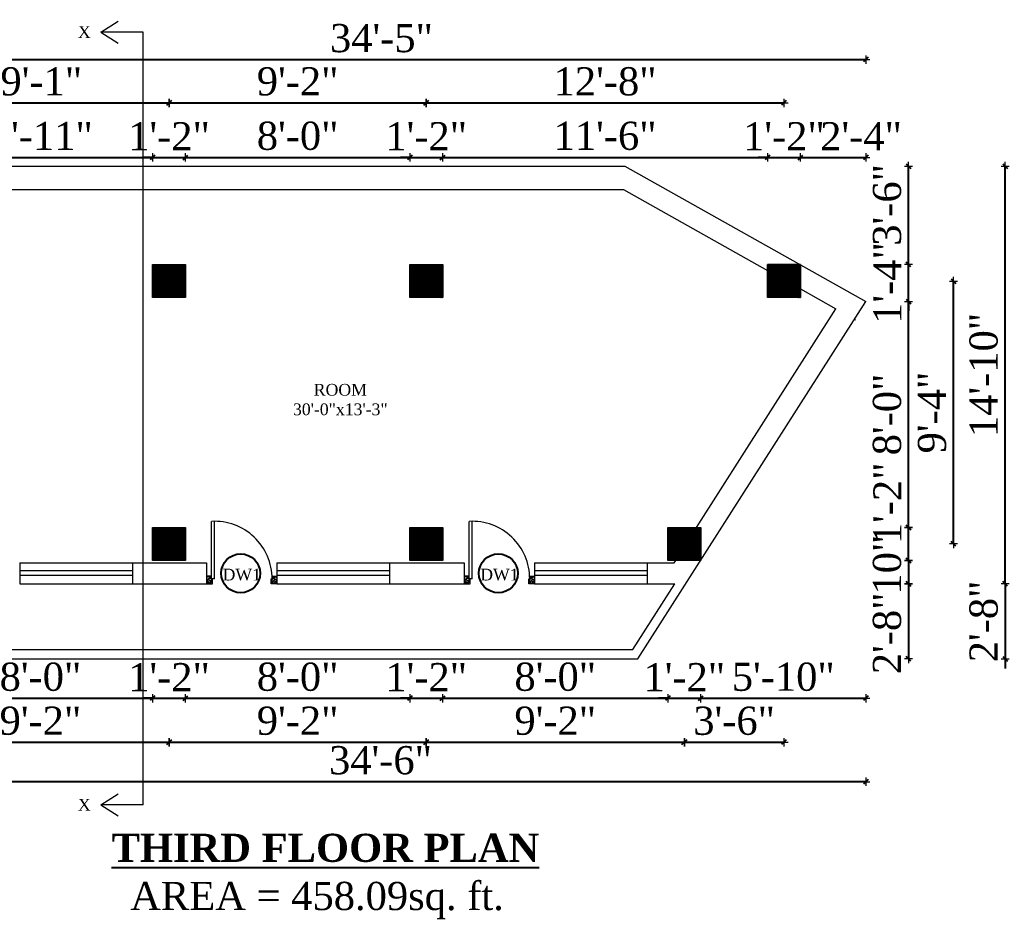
# Model space of a CAD drawing. Header units: inches. Extents: x 4069 to 291496, y -47643 to 12535.
# Drawn here: x 38233.4 to 38655.1, y 894.4 to 1277.6 of the extents above; entities that cross this region are included whole.
import ezdxf

# ---------------------------------------------------------------- set-up
doc = ezdxf.new("R2010")
doc.units = ezdxf.units.IN
doc.header["$LTSCALE"] = 5
doc.header["$MEASUREMENT"] = 0
for name, color, linetype, lineweight in [('A-WALL', 7, 'Continuous', 9), ('Dimension', 7, 'Continuous', 18), ('DOOR', 62, 'Continuous', 0)]:
    doc.layers.add(name, color=color, linetype=linetype, lineweight=lineweight)
doc.layers.add('dim line', color=7, linetype='Continuous', lineweight=15, true_color=0xfab2b2)
doc.layers.add('TEXT', color=6, linetype='Continuous')
doc.layers.add('WALL', color=7, linetype='Continuous')
doc.styles.add('ordinary', font='times.ttf')
doc.dimstyles.new('Copy of 96', dxfattribs={"dimtxt": 7, "dimasz": 4, "dimexe": 0.5, "dimexo": 0.5, "dimgap": 3, "dimtad": 1, "dimdec": 1, "dimzin": 11, "dimdsep": 46, "dimlunit": 4, "dimtxsty": 'ordinary', "dimblk": 'OBLIQUE', "dimcen": 0.09, "dimse1": 1, "dimse2": 1, "dimclrt": 6, "dimazin": 0, "dimtfac": 1, "dimtdec": 1, "dimtix": 1, "dimtmove": 2, "dimatfit": 3, "dimldrblk": 'leader', "dimfxl": 0.5, "dimfxlon": 1, "dimtolj": 1, "dimtzin": 0, "dimarcsym": 0})
pattern_1 = [(45, (13867.98235, -442.42636), (-0.08838834765, 0.08838834765), [])]

# ---------------------------------------------------------------- blocks, each defined once
blk = doc.blocks.new('oblique')
at = {"color": 0, "lineweight": -2}
blk.add_line((0.25, 0.25), (-0.25, -0.25), dxfattribs=at)
at = {"layer": 'dim line', "lineweight": 9}
for p, q in [((-0.4375, 0), (0.4375, 0)), ((0, 0.4375), (0, -0.4375))]:
    blk.add_line(p, q, dxfattribs=at)
blk = doc.blocks.new('*D1751')
at = {"layer": 'A-WALL', "color": 0, "lineweight": -2, "ltscale": 5, "transparency": 16777216}
blk.add_line((38194.44, 988.54), (38290.06, 988.54), dxfattribs=at)
at = {"layer": 'Defpoints', "color": 0, "ltscale": 5, "transparency": 16777216}
for p in [(38194.44, 1047.29, -58.17), (38290.06, 1047.29, -58.17), (38290.06, 988.54)]:
    blk.add_point(p, dxfattribs=at)
at = {"layer": 'A-WALL', "color": 0, "lineweight": -2, "ltscale": 5, "transparency": 16777216, "xscale": 4, "yscale": 4, "zscale": 4, "rotation": 180}
blk.add_blockref('oblique', (38194.44, 988.54), dxfattribs=at)
at = {"layer": 'A-WALL', "color": 0, "lineweight": -2, "ltscale": 5, "transparency": 16777216, "xscale": 4, "yscale": 4, "zscale": 4}
blk.add_blockref('oblique', (38290.06, 988.54), dxfattribs=at)
at = {"layer": 'A-WALL', "color": 6, "ltscale": 5, "transparency": 16777216, "insert": (38242.25, 997.64), "char_height": 12, "attachment_point": 5, "style": 'ordinary'}
blk.add_mtext('\\A1;8\'-0"', dxfattribs=at)
blk = doc.blocks.new('_OBLIQUE')
at = {"color": 0, "linetype": 'ByBlock'}
blk.add_line((-0.5, -0.5), (0.5, 0.5), dxfattribs=at)
blk = doc.blocks.new('leader')
at = {"layer": 'Dimension'}
for p, q in [((0, -4.33), (0, 4.33)), ((-4.42, 0), (4.42, 0))]:
    blk.add_line(p, q, dxfattribs=at)
blk = doc.blocks.new('*D1752')
at = {"layer": 'A-WALL', "color": 0, "lineweight": -2, "ltscale": 5, "transparency": 16777216}
for p, q in [((38290.06, 988.54), (38286.06, 988.54)), ((38290.06, 988.54), (38304.06, 988.54)), ((38304.06, 988.54), (38308.06, 988.54))]:
    blk.add_line(p, q, dxfattribs=at)
at = {"layer": 'Defpoints', "color": 0, "ltscale": 5, "transparency": 16777216}
for p in [(38290.06, 1047.29, -58.17), (38304.06, 1047.29, -58.17), (38304.06, 988.54)]:
    blk.add_point(p, dxfattribs=at)
at = {"layer": 'A-WALL', "color": 0, "lineweight": -2, "ltscale": 5, "transparency": 16777216, "xscale": 4, "yscale": 4, "zscale": 4}
blk.add_blockref('oblique', (38290.06, 988.54), dxfattribs=at)
at = {"layer": 'A-WALL', "color": 0, "lineweight": -2, "ltscale": 5, "transparency": 16777216, "xscale": 4, "yscale": 4, "zscale": 4, "rotation": 180}
blk.add_blockref('oblique', (38304.06, 988.54), dxfattribs=at)
at = {"layer": 'A-WALL', "color": 6, "ltscale": 5, "transparency": 16777216, "insert": (38297.06, 997.54), "char_height": 12, "attachment_point": 5, "style": 'ordinary'}
blk.add_mtext('\\A1;1\'-2"', dxfattribs=at)
blk = doc.blocks.new('*D1753')
at = {"layer": 'A-WALL', "color": 0, "lineweight": -2, "ltscale": 5, "transparency": 16777216}
blk.add_line((38304.06, 988.54), (38399.68, 988.54), dxfattribs=at)
at = {"layer": 'Defpoints', "color": 0, "ltscale": 5, "transparency": 16777216}
for p in [(38304.06, 1047.29, -58.17), (38399.68, 1047.29, -58.17), (38399.68, 988.54)]:
    blk.add_point(p, dxfattribs=at)
at = {"layer": 'A-WALL', "color": 0, "lineweight": -2, "ltscale": 5, "transparency": 16777216, "xscale": 4, "yscale": 4, "zscale": 4, "rotation": 180}
blk.add_blockref('oblique', (38304.06, 988.54), dxfattribs=at)
at = {"layer": 'A-WALL', "color": 0, "lineweight": -2, "ltscale": 5, "transparency": 16777216, "xscale": 4, "yscale": 4, "zscale": 4}
blk.add_blockref('oblique', (38399.68, 988.54), dxfattribs=at)
at = {"layer": 'A-WALL', "color": 6, "ltscale": 5, "transparency": 16777216, "insert": (38351.87, 997.64), "char_height": 12, "attachment_point": 5, "style": 'ordinary'}
blk.add_mtext('\\A1;8\'-0"', dxfattribs=at)
blk = doc.blocks.new('*D1754')
at = {"layer": 'A-WALL', "color": 0, "lineweight": -2, "ltscale": 5, "transparency": 16777216}
for p, q in [((38399.68, 988.54), (38395.68, 988.54)), ((38399.68, 988.54), (38413.68, 988.54)), ((38413.68, 988.54), (38417.68, 988.54))]:
    blk.add_line(p, q, dxfattribs=at)
at = {"layer": 'Defpoints', "color": 0, "ltscale": 5, "transparency": 16777216}
for p in [(38399.68, 1047.29, -58.17), (38413.68, 1047.29, -58.17), (38413.68, 988.54)]:
    blk.add_point(p, dxfattribs=at)
at = {"layer": 'A-WALL', "color": 0, "lineweight": -2, "ltscale": 5, "transparency": 16777216, "xscale": 4, "yscale": 4, "zscale": 4}
blk.add_blockref('oblique', (38399.68, 988.54), dxfattribs=at)
at = {"layer": 'A-WALL', "color": 0, "lineweight": -2, "ltscale": 5, "transparency": 16777216, "xscale": 4, "yscale": 4, "zscale": 4, "rotation": 180}
blk.add_blockref('oblique', (38413.68, 988.54), dxfattribs=at)
at = {"layer": 'A-WALL', "color": 6, "ltscale": 5, "transparency": 16777216, "insert": (38406.68, 997.54), "char_height": 12, "attachment_point": 5, "style": 'ordinary'}
blk.add_mtext('\\A1;1\'-2"', dxfattribs=at)
blk = doc.blocks.new('*D1755')
at = {"layer": 'A-WALL', "color": 0, "lineweight": -2, "ltscale": 5, "transparency": 16777216}
blk.add_line((38413.68, 988.54), (38509.68, 988.54), dxfattribs=at)
at = {"layer": 'Defpoints', "color": 0, "ltscale": 5, "transparency": 16777216}
for p in [(38413.68, 1047.29, -58.17), (38509.68, 1047.29), (38509.68, 988.54)]:
    blk.add_point(p, dxfattribs=at)
at = {"layer": 'A-WALL', "color": 0, "lineweight": -2, "ltscale": 5, "transparency": 16777216, "xscale": 4, "yscale": 4, "zscale": 4, "rotation": 180}
blk.add_blockref('oblique', (38413.68, 988.54), dxfattribs=at)
at = {"layer": 'A-WALL', "color": 0, "lineweight": -2, "ltscale": 5, "transparency": 16777216, "xscale": 4, "yscale": 4, "zscale": 4}
blk.add_blockref('oblique', (38509.68, 988.54), dxfattribs=at)
at = {"layer": 'A-WALL', "color": 6, "ltscale": 5, "transparency": 16777216, "insert": (38461.68, 997.64), "char_height": 12, "attachment_point": 5, "style": 'ordinary'}
blk.add_mtext('\\A1;8\'-0"', dxfattribs=at)
blk = doc.blocks.new('*D1756')
at = {"layer": 'A-WALL', "color": 0, "lineweight": -2, "ltscale": 5, "transparency": 16777216}
for p, q in [((38509.68, 988.54), (38505.68, 988.54)), ((38509.68, 988.54), (38523.68, 988.54)), ((38523.68, 988.54), (38527.68, 988.54))]:
    blk.add_line(p, q, dxfattribs=at)
at = {"layer": 'Defpoints', "color": 0, "ltscale": 5, "transparency": 16777216}
for p in [(38509.68, 1047.29), (38523.68, 1047.29, -58.17), (38523.68, 988.54)]:
    blk.add_point(p, dxfattribs=at)
at = {"layer": 'A-WALL', "color": 0, "lineweight": -2, "ltscale": 5, "transparency": 16777216, "xscale": 4, "yscale": 4, "zscale": 4}
blk.add_blockref('oblique', (38509.68, 988.54), dxfattribs=at)
at = {"layer": 'A-WALL', "color": 0, "lineweight": -2, "ltscale": 5, "transparency": 16777216, "xscale": 4, "yscale": 4, "zscale": 4, "rotation": 180}
blk.add_blockref('oblique', (38523.68, 988.54), dxfattribs=at)
at = {"layer": 'A-WALL', "color": 6, "ltscale": 5, "transparency": 16777216, "insert": (38516.68, 997.54), "char_height": 12, "attachment_point": 5, "style": 'ordinary'}
blk.add_mtext('\\A1;1\'-2"', dxfattribs=at)
blk = doc.blocks.new('*D1710')
at = {"layer": 'A-WALL', "color": 0, "lineweight": -2, "ltscale": 5, "transparency": 16777216}
blk.add_line((38187.44, 969.79), (38297.06, 969.79), dxfattribs=at)
at = {"layer": 'Defpoints', "color": 0, "ltscale": 5, "transparency": 16777216}
for p in [(38187.44, 1054.29, -58.17), (38297.06, 1054.29, -58.17), (38297.06, 969.79)]:
    blk.add_point(p, dxfattribs=at)
at = {"layer": 'A-WALL', "color": 0, "lineweight": -2, "ltscale": 5, "transparency": 16777216, "xscale": 4, "yscale": 4, "zscale": 4, "rotation": 180}
blk.add_blockref('oblique', (38187.44, 969.79), dxfattribs=at)
at = {"layer": 'A-WALL', "color": 0, "lineweight": -2, "ltscale": 5, "transparency": 16777216, "xscale": 4, "yscale": 4, "zscale": 4}
blk.add_blockref('oblique', (38297.06, 969.79), dxfattribs=at)
at = {"layer": 'A-WALL', "color": 6, "ltscale": 5, "transparency": 16777216, "insert": (38242.25, 978.91), "char_height": 12, "attachment_point": 5, "style": 'ordinary'}
blk.add_mtext('\\A1;9\'-2"', dxfattribs=at)
blk = doc.blocks.new('*D1757')
at = {"layer": 'A-WALL', "color": 0, "lineweight": -2, "ltscale": 5, "transparency": 16777216}
blk.add_line((38297.06, 969.79), (38406.68, 969.79), dxfattribs=at)
at = {"layer": 'Defpoints', "color": 0, "ltscale": 5, "transparency": 16777216}
for p in [(38297.06, 1054.29, -58.17), (38406.68, 1054.29, -58.17), (38406.68, 969.79)]:
    blk.add_point(p, dxfattribs=at)
at = {"layer": 'A-WALL', "color": 0, "lineweight": -2, "ltscale": 5, "transparency": 16777216, "xscale": 4, "yscale": 4, "zscale": 4, "rotation": 180}
blk.add_blockref('oblique', (38297.06, 969.79), dxfattribs=at)
at = {"layer": 'A-WALL', "color": 0, "lineweight": -2, "ltscale": 5, "transparency": 16777216, "xscale": 4, "yscale": 4, "zscale": 4}
blk.add_blockref('oblique', (38406.68, 969.79), dxfattribs=at)
at = {"layer": 'A-WALL', "color": 6, "ltscale": 5, "transparency": 16777216, "insert": (38351.87, 978.91), "char_height": 12, "attachment_point": 5, "style": 'ordinary'}
blk.add_mtext('\\A1;9\'-2"', dxfattribs=at)
blk = doc.blocks.new('*D1758')
at = {"layer": 'A-WALL', "color": 0, "lineweight": -2, "ltscale": 5, "transparency": 16777216}
blk.add_line((38406.68, 969.79), (38516.68, 969.79), dxfattribs=at)
at = {"layer": 'Defpoints', "color": 0, "ltscale": 5, "transparency": 16777216}
for p in [(38406.68, 1054.29, -58.17), (38516.68, 1054.29, -58.17), (38516.68, 969.79)]:
    blk.add_point(p, dxfattribs=at)
at = {"layer": 'A-WALL', "color": 0, "lineweight": -2, "ltscale": 5, "transparency": 16777216, "xscale": 4, "yscale": 4, "zscale": 4, "rotation": 180}
blk.add_blockref('oblique', (38406.68, 969.79), dxfattribs=at)
at = {"layer": 'A-WALL', "color": 0, "lineweight": -2, "ltscale": 5, "transparency": 16777216, "xscale": 4, "yscale": 4, "zscale": 4}
blk.add_blockref('oblique', (38516.68, 969.79), dxfattribs=at)
at = {"layer": 'A-WALL', "color": 6, "ltscale": 5, "transparency": 16777216, "insert": (38461.68, 978.91), "char_height": 12, "attachment_point": 5, "style": 'ordinary'}
blk.add_mtext('\\A1;9\'-2"', dxfattribs=at)
blk = doc.blocks.new('*D1711')
at = {"layer": 'A-WALL', "color": 0, "lineweight": -2, "ltscale": 5, "transparency": 16777216}
blk.add_line((38594.02, 952.98), (38180.35, 952.98), dxfattribs=at)
at = {"layer": 'Defpoints', "color": 0, "ltscale": 5, "transparency": 16777216}
for p in [(38594.02, 1157.63, -58), (38180.35, 1047.29, -58.17), (38180.35, 952.98)]:
    blk.add_point(p, dxfattribs=at)
at = {"layer": 'A-WALL', "color": 0, "lineweight": -2, "ltscale": 5, "transparency": 16777216, "xscale": 4, "yscale": 4, "zscale": 4, "rotation": 180}
blk.add_blockref('oblique', (38180.35, 952.98), dxfattribs=at)
at = {"layer": 'A-WALL', "color": 0, "lineweight": -2, "ltscale": 5, "transparency": 16777216, "xscale": 4, "yscale": 4, "zscale": 4}
blk.add_blockref('oblique', (38594.02, 952.98), dxfattribs=at)
at = {"layer": 'A-WALL', "color": 6, "ltscale": 5, "transparency": 16777216, "insert": (38387.18, 962.08), "char_height": 12, "attachment_point": 5, "style": 'ordinary'}
blk.add_mtext('\\A1;34\'-6"', dxfattribs=at)
blk = doc.blocks.new('*D1760')
at = {"layer": 'A-WALL', "color": 0, "lineweight": -2, "ltscale": 5, "transparency": 16777216}
blk.add_line((38195.17, 1219), (38290.06, 1219), dxfattribs=at)
at = {"layer": 'Defpoints', "color": 0, "ltscale": 5, "transparency": 16777216}
for p in [(38290.06, 1219), (38195.17, 1173.29, -58.17), (38290.06, 1173.29, -58.17)]:
    blk.add_point(p, dxfattribs=at)
at = {"layer": 'A-WALL', "color": 0, "lineweight": -2, "ltscale": 5, "transparency": 16777216, "xscale": 4, "yscale": 4, "zscale": 4, "rotation": 180}
blk.add_blockref('oblique', (38195.17, 1219), dxfattribs=at)
at = {"layer": 'A-WALL', "color": 0, "lineweight": -2, "ltscale": 5, "transparency": 16777216, "xscale": 4, "yscale": 4, "zscale": 4}
blk.add_blockref('oblique', (38290.06, 1219), dxfattribs=at)
at = {"layer": 'A-WALL', "color": 6, "ltscale": 5, "transparency": 16777216, "insert": (38242.62, 1228.13), "char_height": 12, "attachment_point": 5, "style": 'ordinary'}
blk.add_mtext('\\A1;7\'-11"', dxfattribs=at)
blk = doc.blocks.new('*D1712')
at = {"layer": 'A-WALL', "color": 0, "lineweight": -2, "ltscale": 5, "transparency": 16777216}
for p, q in [((38290.06, 1219), (38286.06, 1219)), ((38290.06, 1219), (38304.06, 1219)), ((38304.06, 1219), (38308.06, 1219))]:
    blk.add_line(p, q, dxfattribs=at)
at = {"layer": 'Defpoints', "color": 0, "ltscale": 5, "transparency": 16777216}
for p in [(38304.06, 1219), (38290.06, 1173.29, -58.17), (38304.06, 1173.29, -58.17)]:
    blk.add_point(p, dxfattribs=at)
at = {"layer": 'A-WALL', "color": 0, "lineweight": -2, "ltscale": 5, "transparency": 16777216, "xscale": 4, "yscale": 4, "zscale": 4}
blk.add_blockref('oblique', (38290.06, 1219), dxfattribs=at)
at = {"layer": 'A-WALL', "color": 0, "lineweight": -2, "ltscale": 5, "transparency": 16777216, "xscale": 4, "yscale": 4, "zscale": 4, "rotation": 180}
blk.add_blockref('oblique', (38304.06, 1219), dxfattribs=at)
at = {"layer": 'A-WALL', "color": 6, "ltscale": 5, "transparency": 16777216, "insert": (38297.06, 1228), "char_height": 12, "attachment_point": 5, "style": 'ordinary'}
blk.add_mtext('\\A1;1\'-2"', dxfattribs=at)
blk = doc.blocks.new('*D1761')
at = {"layer": 'A-WALL', "color": 0, "lineweight": -2, "ltscale": 5, "transparency": 16777216}
blk.add_line((38304.06, 1219), (38399.68, 1219), dxfattribs=at)
at = {"layer": 'Defpoints', "color": 0, "ltscale": 5, "transparency": 16777216}
for p in [(38399.68, 1219), (38304.06, 1173.29, -58.17), (38399.68, 1173.29, -58.17)]:
    blk.add_point(p, dxfattribs=at)
at = {"layer": 'A-WALL', "color": 0, "lineweight": -2, "ltscale": 5, "transparency": 16777216, "xscale": 4, "yscale": 4, "zscale": 4, "rotation": 180}
blk.add_blockref('oblique', (38304.06, 1219), dxfattribs=at)
at = {"layer": 'A-WALL', "color": 0, "lineweight": -2, "ltscale": 5, "transparency": 16777216, "xscale": 4, "yscale": 4, "zscale": 4}
blk.add_blockref('oblique', (38399.68, 1219), dxfattribs=at)
at = {"layer": 'A-WALL', "color": 6, "ltscale": 5, "transparency": 16777216, "insert": (38351.87, 1228.11), "char_height": 12, "attachment_point": 5, "style": 'ordinary'}
blk.add_mtext('\\A1;8\'-0"', dxfattribs=at)
blk = doc.blocks.new('*D1762')
at = {"layer": 'A-WALL', "color": 0, "lineweight": -2, "ltscale": 5, "transparency": 16777216}
for p, q in [((38399.68, 1219), (38395.68, 1219)), ((38399.68, 1219), (38413.68, 1219)), ((38413.68, 1219), (38417.68, 1219))]:
    blk.add_line(p, q, dxfattribs=at)
at = {"layer": 'Defpoints', "color": 0, "ltscale": 5, "transparency": 16777216}
for p in [(38413.68, 1219), (38399.68, 1173.29, -58.17), (38413.68, 1173.29, -58.17)]:
    blk.add_point(p, dxfattribs=at)
at = {"layer": 'A-WALL', "color": 0, "lineweight": -2, "ltscale": 5, "transparency": 16777216, "xscale": 4, "yscale": 4, "zscale": 4}
blk.add_blockref('oblique', (38399.68, 1219), dxfattribs=at)
at = {"layer": 'A-WALL', "color": 0, "lineweight": -2, "ltscale": 5, "transparency": 16777216, "xscale": 4, "yscale": 4, "zscale": 4, "rotation": 180}
blk.add_blockref('oblique', (38413.68, 1219), dxfattribs=at)
at = {"layer": 'A-WALL', "color": 6, "ltscale": 5, "transparency": 16777216, "insert": (38406.68, 1228), "char_height": 12, "attachment_point": 5, "style": 'ordinary'}
blk.add_mtext('\\A1;1\'-2"', dxfattribs=at)
blk = doc.blocks.new('*D1713')
at = {"layer": 'A-WALL', "color": 0, "lineweight": -2, "ltscale": 5, "transparency": 16777216}
blk.add_line((38413.68, 1219), (38552.14, 1219), dxfattribs=at)
at = {"layer": 'Defpoints', "color": 0, "ltscale": 5, "transparency": 16777216}
for p in [(38552.14, 1219), (38413.68, 1173.29, -58.17), (38552.14, 1173.29, -58.17)]:
    blk.add_point(p, dxfattribs=at)
at = {"layer": 'A-WALL', "color": 0, "lineweight": -2, "ltscale": 5, "transparency": 16777216, "xscale": 4, "yscale": 4, "zscale": 4, "rotation": 180}
blk.add_blockref('oblique', (38413.68, 1219), dxfattribs=at)
at = {"layer": 'A-WALL', "color": 0, "lineweight": -2, "ltscale": 5, "transparency": 16777216, "xscale": 4, "yscale": 4, "zscale": 4}
blk.add_blockref('oblique', (38552.14, 1219), dxfattribs=at)
at = {"layer": 'A-WALL', "color": 6, "ltscale": 5, "transparency": 16777216, "insert": (38482.91, 1228.11), "char_height": 12, "attachment_point": 5, "style": 'ordinary'}
blk.add_mtext('\\A1;11\'-6"', dxfattribs=at)
blk = doc.blocks.new('*D1763')
at = {"layer": 'A-WALL', "color": 0, "lineweight": -2, "ltscale": 5, "transparency": 16777216}
for p, q in [((38552.14, 1219), (38548.14, 1219)), ((38552.14, 1219), (38566.14, 1219)), ((38566.14, 1219), (38570.14, 1219))]:
    blk.add_line(p, q, dxfattribs=at)
at = {"layer": 'Defpoints', "color": 0, "ltscale": 5, "transparency": 16777216}
for p in [(38566.14, 1219), (38552.14, 1173.29, -58.17), (38566.14, 1173.29, -58.17)]:
    blk.add_point(p, dxfattribs=at)
at = {"layer": 'A-WALL', "color": 0, "lineweight": -2, "ltscale": 5, "transparency": 16777216, "xscale": 4, "yscale": 4, "zscale": 4}
blk.add_blockref('oblique', (38552.14, 1219), dxfattribs=at)
at = {"layer": 'A-WALL', "color": 0, "lineweight": -2, "ltscale": 5, "transparency": 16777216, "xscale": 4, "yscale": 4, "zscale": 4, "rotation": 180}
blk.add_blockref('oblique', (38566.14, 1219), dxfattribs=at)
at = {"layer": 'A-WALL', "color": 6, "ltscale": 5, "transparency": 16777216, "insert": (38559.14, 1228), "char_height": 12, "attachment_point": 5, "style": 'ordinary'}
blk.add_mtext('\\A1;1\'-2"', dxfattribs=at)
blk = doc.blocks.new('*D1714')
at = {"layer": 'A-WALL', "color": 0, "lineweight": -2, "ltscale": 5, "transparency": 16777216}
blk.add_line((38188.17, 1242.2), (38297.06, 1242.2), dxfattribs=at)
at = {"layer": 'Defpoints', "color": 0, "ltscale": 5, "transparency": 16777216}
for p in [(38297.06, 1242.2), (38188.17, 1166.29, -58.17), (38297.06, 1166.29, -58.17)]:
    blk.add_point(p, dxfattribs=at)
at = {"layer": 'A-WALL', "color": 0, "lineweight": -2, "ltscale": 5, "transparency": 16777216, "xscale": 4, "yscale": 4, "zscale": 4, "rotation": 180}
blk.add_blockref('oblique', (38188.17, 1242.2), dxfattribs=at)
at = {"layer": 'A-WALL', "color": 0, "lineweight": -2, "ltscale": 5, "transparency": 16777216, "xscale": 4, "yscale": 4, "zscale": 4}
blk.add_blockref('oblique', (38297.06, 1242.2), dxfattribs=at)
at = {"layer": 'A-WALL', "color": 6, "ltscale": 5, "transparency": 16777216, "insert": (38242.62, 1251.32), "char_height": 12, "attachment_point": 5, "style": 'ordinary'}
blk.add_mtext('\\A1;9\'-1"', dxfattribs=at)
blk = doc.blocks.new('*D1764')
at = {"layer": 'A-WALL', "color": 0, "lineweight": -2, "ltscale": 5, "transparency": 16777216}
blk.add_line((38297.06, 1242.2), (38406.68, 1242.2), dxfattribs=at)
at = {"layer": 'Defpoints', "color": 0, "ltscale": 5, "transparency": 16777216}
for p in [(38406.68, 1242.2), (38297.06, 1166.29, -58.17), (38406.68, 1166.29, -58.17)]:
    blk.add_point(p, dxfattribs=at)
at = {"layer": 'A-WALL', "color": 0, "lineweight": -2, "ltscale": 5, "transparency": 16777216, "xscale": 4, "yscale": 4, "zscale": 4, "rotation": 180}
blk.add_blockref('oblique', (38297.06, 1242.2), dxfattribs=at)
at = {"layer": 'A-WALL', "color": 0, "lineweight": -2, "ltscale": 5, "transparency": 16777216, "xscale": 4, "yscale": 4, "zscale": 4}
blk.add_blockref('oblique', (38406.68, 1242.2), dxfattribs=at)
at = {"layer": 'A-WALL', "color": 6, "ltscale": 5, "transparency": 16777216, "insert": (38351.87, 1251.32), "char_height": 12, "attachment_point": 5, "style": 'ordinary'}
blk.add_mtext('\\A1;9\'-2"', dxfattribs=at)
blk = doc.blocks.new('*D1765')
at = {"layer": 'A-WALL', "color": 0, "lineweight": -2, "ltscale": 5, "transparency": 16777216}
blk.add_line((38406.68, 1242.2), (38559.14, 1242.2), dxfattribs=at)
at = {"layer": 'Defpoints', "color": 0, "ltscale": 5, "transparency": 16777216}
for p in [(38559.14, 1242.2), (38406.68, 1166.29, -58.17), (38559.14, 1166.29, -58.17)]:
    blk.add_point(p, dxfattribs=at)
at = {"layer": 'A-WALL', "color": 0, "lineweight": -2, "ltscale": 5, "transparency": 16777216, "xscale": 4, "yscale": 4, "zscale": 4, "rotation": 180}
blk.add_blockref('oblique', (38406.68, 1242.2), dxfattribs=at)
at = {"layer": 'A-WALL', "color": 0, "lineweight": -2, "ltscale": 5, "transparency": 16777216, "xscale": 4, "yscale": 4, "zscale": 4}
blk.add_blockref('oblique', (38559.14, 1242.2), dxfattribs=at)
at = {"layer": 'A-WALL', "color": 6, "ltscale": 5, "transparency": 16777216, "insert": (38482.91, 1251.3), "char_height": 12, "attachment_point": 5, "style": 'ordinary'}
blk.add_mtext('\\A1;12\'-8"', dxfattribs=at)
blk = doc.blocks.new('*D1715')
at = {"layer": 'A-WALL', "color": 0, "lineweight": -2, "ltscale": 5, "transparency": 16777216}
blk.add_line((38181.17, 1260.63), (38594.02, 1260.63), dxfattribs=at)
at = {"layer": 'Defpoints', "color": 0, "ltscale": 5, "transparency": 16777216}
for p in [(38594.02, 1260.63), (38181.17, 1173.29, -58.17), (38594.02, 1157.63, -58)]:
    blk.add_point(p, dxfattribs=at)
at = {"layer": 'A-WALL', "color": 0, "lineweight": -2, "ltscale": 5, "transparency": 16777216, "xscale": 4, "yscale": 4, "zscale": 4, "rotation": 180}
blk.add_blockref('oblique', (38181.17, 1260.63), dxfattribs=at)
at = {"layer": 'A-WALL', "color": 0, "lineweight": -2, "ltscale": 5, "transparency": 16777216, "xscale": 4, "yscale": 4, "zscale": 4}
blk.add_blockref('oblique', (38594.02, 1260.63), dxfattribs=at)
at = {"layer": 'A-WALL', "color": 6, "ltscale": 5, "transparency": 16777216, "insert": (38387.59, 1269.73), "char_height": 12, "attachment_point": 5, "style": 'ordinary'}
blk.add_mtext('\\A1;34\'-5"', dxfattribs=at)
blk = doc.blocks.new('*D1767')
at = {"layer": 'A-WALL', "color": 0, "lineweight": -2, "ltscale": 5, "transparency": 16777216}
blk.add_line((38566.14, 1219), (38594.02, 1219), dxfattribs=at)
at = {"layer": 'Defpoints', "color": 0, "ltscale": 5, "transparency": 16777216}
for p in [(38594.02, 1219), (38566.14, 1173.29, -58.17), (38594.02, 1157.63, -58.17)]:
    blk.add_point(p, dxfattribs=at)
at = {"layer": 'A-WALL', "color": 0, "lineweight": -2, "ltscale": 5, "transparency": 16777216, "xscale": 4, "yscale": 4, "zscale": 4, "rotation": 180}
blk.add_blockref('oblique', (38566.14, 1219), dxfattribs=at)
at = {"layer": 'A-WALL', "color": 0, "lineweight": -2, "ltscale": 5, "transparency": 16777216, "xscale": 4, "yscale": 4, "zscale": 4}
blk.add_blockref('oblique', (38594.02, 1219), dxfattribs=at)
at = {"layer": 'A-WALL', "color": 6, "ltscale": 5, "transparency": 16777216, "insert": (38592.01, 1228), "char_height": 12, "attachment_point": 5, "style": 'ordinary'}
blk.add_mtext('\\A1;2\'-4"', dxfattribs=at)
blk = doc.blocks.new('*D1768')
at = {"layer": 'A-WALL', "color": 0, "lineweight": -2, "ltscale": 5, "transparency": 16777216}
blk.add_line((38523.68, 988.54), (38594.02, 988.54), dxfattribs=at)
at = {"layer": 'Defpoints', "color": 0, "ltscale": 5, "transparency": 16777216}
for p in [(38594.02, 1157.63, -116.34), (38523.68, 1047.29, -58.17), (38594.02, 988.54)]:
    blk.add_point(p, dxfattribs=at)
at = {"layer": 'A-WALL', "color": 0, "lineweight": -2, "ltscale": 5, "transparency": 16777216, "xscale": 4, "yscale": 4, "zscale": 4, "rotation": 180}
blk.add_blockref('oblique', (38523.68, 988.54), dxfattribs=at)
at = {"layer": 'A-WALL', "color": 0, "lineweight": -2, "ltscale": 5, "transparency": 16777216, "xscale": 4, "yscale": 4, "zscale": 4}
blk.add_blockref('oblique', (38594.02, 988.54), dxfattribs=at)
at = {"layer": 'A-WALL', "color": 6, "ltscale": 5, "transparency": 16777216, "insert": (38558.85, 997.64), "char_height": 12, "attachment_point": 5, "style": 'ordinary'}
blk.add_mtext('\\A1;5\'-10"', dxfattribs=at)
blk = doc.blocks.new('*D1720')
at = {"layer": 'A-WALL', "color": 0, "lineweight": -2, "ltscale": 5, "transparency": 16777216}
blk.add_line((38612.23, 1047.29), (38612.23, 1061.29), dxfattribs=at)
at = {"layer": 'Defpoints', "color": 0, "ltscale": 5, "transparency": 16777216}
for p in [(38523.68, 1061.29, -58.17), (38612.23, 1061.29), (38523.68, 1047.29, -58.17)]:
    blk.add_point(p, dxfattribs=at)
at = {"layer": 'A-WALL', "color": 0, "lineweight": -2, "ltscale": 5, "transparency": 16777216, "xscale": 4, "yscale": 4, "zscale": 4}
for p, rotation in [((38612.23, 1061.29), 90), ((38612.23, 1047.29), 270)]:
    blk.add_blockref('oblique', p, dxfattribs=dict(at, rotation=rotation))
at = {"layer": 'A-WALL', "color": 6, "ltscale": 5, "transparency": 16777216, "insert": (38603.23, 1071.6), "char_height": 12, "attachment_point": 5, "rotation": 90, "style": 'ordinary'}
blk.add_mtext('\\A1;1\'-2"', dxfattribs=at)
blk = doc.blocks.new('*D1721')
at = {"layer": 'A-WALL', "color": 0, "lineweight": -2, "ltscale": 5, "transparency": 16777216}
blk.add_line((38653.4, 1037.29), (38653.4, 1215.29), dxfattribs=at)
at = {"layer": 'Defpoints', "color": 0, "ltscale": 5, "transparency": 16777216}
for p in [(38491.36, 1215.29, -58.17), (38653.4, 1215.29), (38517.31, 1037.29, -58.17)]:
    blk.add_point(p, dxfattribs=at)
at = {"layer": 'A-WALL', "color": 0, "lineweight": -2, "ltscale": 5, "transparency": 16777216, "xscale": 4, "yscale": 4, "zscale": 4}
for p, rotation in [((38653.4, 1215.29), 90), ((38653.4, 1037.29), 270)]:
    blk.add_blockref('oblique', p, dxfattribs=dict(at, rotation=rotation))
at = {"layer": 'A-WALL', "color": 6, "ltscale": 5, "transparency": 16777216, "insert": (38644.29, 1126.29), "char_height": 12, "attachment_point": 5, "rotation": 90, "style": 'ordinary'}
blk.add_mtext('\\A1;14\'-10"', dxfattribs=at)
blk = doc.blocks.new('*D1722')
at = {"layer": 'A-WALL', "color": 0, "lineweight": -2, "ltscale": 5, "transparency": 16777216}
blk.add_line((38612.23, 1061.29), (38612.23, 1157.63), dxfattribs=at)
at = {"layer": 'Defpoints', "color": 0, "ltscale": 5, "transparency": 16777216}
for p in [(38594.02, 1157.63, -116.34), (38612.23, 1157.63), (38523.68, 1061.29, -58.17)]:
    blk.add_point(p, dxfattribs=at)
at = {"layer": 'A-WALL', "color": 0, "lineweight": -2, "ltscale": 5, "transparency": 16777216, "xscale": 4, "yscale": 4, "zscale": 4}
for p, rotation in [((38612.23, 1157.63), 90), ((38612.23, 1061.29), 270)]:
    blk.add_blockref('oblique', p, dxfattribs=dict(at, rotation=rotation))
at = {"layer": 'A-WALL', "color": 6, "ltscale": 5, "transparency": 16777216, "insert": (38603.12, 1109.46), "char_height": 12, "attachment_point": 5, "rotation": 90, "style": 'ordinary'}
blk.add_mtext('\\A1;8\'-0"', dxfattribs=at)
blk = doc.blocks.new('*D1723')
at = {"layer": 'A-WALL', "color": 0, "lineweight": -2, "ltscale": 5, "transparency": 16777216}
for p, q in [((38612.23, 1173.29), (38612.23, 1177.29)), ((38612.23, 1157.63), (38612.23, 1173.29)), ((38612.23, 1157.63), (38612.23, 1153.63))]:
    blk.add_line(p, q, dxfattribs=at)
at = {"layer": 'Defpoints', "color": 0, "ltscale": 5, "transparency": 16777216}
for p in [(38566.14, 1173.29, -58.17), (38612.23, 1173.29), (38594.02, 1157.63, -116.34)]:
    blk.add_point(p, dxfattribs=at)
at = {"layer": 'A-WALL', "color": 0, "lineweight": -2, "ltscale": 5, "transparency": 16777216, "xscale": 4, "yscale": 4, "zscale": 4}
for p, rotation in [((38612.23, 1173.29), 270), ((38612.23, 1157.63), 90)]:
    blk.add_blockref('oblique', p, dxfattribs=dict(at, rotation=rotation))
at = {"layer": 'A-WALL', "color": 6, "ltscale": 5, "transparency": 16777216, "insert": (38603.23, 1165.46), "char_height": 12, "attachment_point": 5, "rotation": 90, "style": 'ordinary'}
blk.add_mtext('\\A1;1\'-4"', dxfattribs=at)
blk = doc.blocks.new('*D1724')
at = {"layer": 'A-WALL', "color": 0, "lineweight": -2, "ltscale": 5, "transparency": 16777216}
blk.add_line((38612.23, 1047.29), (38612.23, 1037.29), dxfattribs=at)
at = {"layer": 'Defpoints', "color": 0, "ltscale": 5, "transparency": 16777216}
for p in [(38523.68, 1047.29, -58.17), (38517.31, 1037.29, -58), (38612.23, 1037.29)]:
    blk.add_point(p, dxfattribs=at)
at = {"layer": 'A-WALL', "color": 0, "lineweight": -2, "ltscale": 5, "transparency": 16777216, "xscale": 4, "yscale": 4, "zscale": 4}
for p, rotation in [((38612.23, 1047.29), 90), ((38612.23, 1037.29), 270)]:
    blk.add_blockref('oblique', p, dxfattribs=dict(at, rotation=rotation))
at = {"layer": 'A-WALL', "color": 6, "ltscale": 5, "transparency": 16777216, "insert": (38603.12, 1045.48), "char_height": 12, "attachment_point": 5, "rotation": 90, "style": 'ordinary'}
blk.add_mtext('\\A1;10"', dxfattribs=at)
blk = doc.blocks.new('*D1726')
at = {"layer": 'A-WALL', "color": 0, "lineweight": -2, "ltscale": 5, "transparency": 16777216}
blk.add_line((38631.4, 1054.29), (38631.4, 1166.29), dxfattribs=at)
at = {"layer": 'Defpoints', "color": 0, "ltscale": 5, "transparency": 16777216}
for p in [(38559.14, 1166.29, -58.17), (38631.4, 1166.29), (38516.68, 1054.29, -58.17)]:
    blk.add_point(p, dxfattribs=at)
at = {"layer": 'A-WALL', "color": 0, "lineweight": -2, "ltscale": 5, "transparency": 16777216, "xscale": 4, "yscale": 4, "zscale": 4}
for p, rotation in [((38631.4, 1166.29), 90), ((38631.4, 1054.29), 270)]:
    blk.add_blockref('oblique', p, dxfattribs=dict(at, rotation=rotation))
at = {"layer": 'A-WALL', "color": 6, "ltscale": 5, "transparency": 16777216, "insert": (38622.28, 1110.29), "char_height": 12, "attachment_point": 5, "rotation": 90, "style": 'ordinary'}
blk.add_mtext('\\A1;9\'-4"', dxfattribs=at)
blk = doc.blocks.new('*D1727')
at = {"layer": 'A-WALL', "color": 0, "lineweight": -2, "ltscale": 5, "transparency": 16777216}
blk.add_line((38612.23, 1173.29), (38612.23, 1215.29), dxfattribs=at)
at = {"layer": 'Defpoints', "color": 0, "ltscale": 5, "transparency": 16777216}
for p in [(38491.36, 1215.29, -58.17), (38612.23, 1215.29), (38566.14, 1173.29, -58.17)]:
    blk.add_point(p, dxfattribs=at)
at = {"layer": 'A-WALL', "color": 0, "lineweight": -2, "ltscale": 5, "transparency": 16777216, "xscale": 4, "yscale": 4, "zscale": 4}
for p, rotation in [((38612.23, 1215.29), 90), ((38612.23, 1173.29), 270)]:
    blk.add_blockref('oblique', p, dxfattribs=dict(at, rotation=rotation))
at = {"layer": 'A-WALL', "color": 6, "ltscale": 5, "transparency": 16777216, "insert": (38603.12, 1198.76), "char_height": 12, "attachment_point": 5, "rotation": 90, "style": 'ordinary'}
blk.add_mtext('\\A1;3\'-6"', dxfattribs=at)
blk = doc.blocks.new('*D1771')
at = {"layer": 'A-WALL', "color": 0, "lineweight": -2, "ltscale": 5, "transparency": 16777216}
blk.add_line((38612.23, 1037.29), (38612.23, 1005.29), dxfattribs=at)
at = {"layer": 'Defpoints', "color": 0, "ltscale": 5, "transparency": 16777216}
for p in [(38517.31, 1037.29, -58), (38496.91, 1005.29, -58.17), (38612.23, 1005.29)]:
    blk.add_point(p, dxfattribs=at)
at = {"layer": 'A-WALL', "color": 0, "lineweight": -2, "ltscale": 5, "transparency": 16777216, "xscale": 4, "yscale": 4, "zscale": 4}
for p, rotation in [((38612.23, 1037.29), 90), ((38612.23, 1005.29), 270)]:
    blk.add_blockref('oblique', p, dxfattribs=dict(at, rotation=rotation))
at = {"layer": 'A-WALL', "color": 6, "ltscale": 5, "transparency": 16777216, "insert": (38603.12, 1016.21), "char_height": 12, "attachment_point": 5, "rotation": 90, "style": 'ordinary'}
blk.add_mtext('\\A1;2\'-8"', dxfattribs=at)
blk = doc.blocks.new('*D1728')
at = {"layer": 'A-WALL', "color": 0, "lineweight": -2, "ltscale": 5, "transparency": 16777216}
for p, q in [((38653.4, 1037.29), (38653.4, 1041.29)), ((38653.4, 1037.29), (38653.4, 1005.29)), ((38653.4, 1005.29), (38653.4, 1001.29))]:
    blk.add_line(p, q, dxfattribs=at)
at = {"layer": 'Defpoints', "color": 0, "ltscale": 5, "transparency": 16777216}
for p in [(38517.31, 1037.29, -58.17), (38496.91, 1005.29, -58), (38653.4, 1005.29)]:
    blk.add_point(p, dxfattribs=at)
at = {"layer": 'A-WALL', "color": 0, "lineweight": -2, "ltscale": 5, "transparency": 16777216, "xscale": 4, "yscale": 4, "zscale": 4}
for p, rotation in [((38653.4, 1037.29), 270), ((38653.4, 1005.29), 90)]:
    blk.add_blockref('oblique', p, dxfattribs=dict(at, rotation=rotation))
at = {"layer": 'A-WALL', "color": 6, "ltscale": 5, "transparency": 16777216, "insert": (38644.29, 1021.29), "char_height": 12, "attachment_point": 5, "rotation": 90, "style": 'ordinary'}
blk.add_mtext('\\A1;2\'-8"', dxfattribs=at)
blk = doc.blocks.new('*D1772')
at = {"layer": 'A-WALL', "color": 0, "lineweight": -2, "ltscale": 5, "transparency": 16777216}
blk.add_line((38516.68, 969.79), (38559.14, 969.79), dxfattribs=at)
at = {"layer": 'Defpoints', "color": 0, "ltscale": 5, "transparency": 16777216}
for p in [(38559.14, 1166.29, -58.17), (38516.68, 1054.29, -58.17), (38559.14, 969.79)]:
    blk.add_point(p, dxfattribs=at)
at = {"layer": 'A-WALL', "color": 0, "lineweight": -2, "ltscale": 5, "transparency": 16777216, "xscale": 4, "yscale": 4, "zscale": 4, "rotation": 180}
blk.add_blockref('oblique', (38516.68, 969.79), dxfattribs=at)
at = {"layer": 'A-WALL', "color": 0, "lineweight": -2, "ltscale": 5, "transparency": 16777216, "xscale": 4, "yscale": 4, "zscale": 4}
blk.add_blockref('oblique', (38559.14, 969.79), dxfattribs=at)
at = {"layer": 'A-WALL', "color": 6, "ltscale": 5, "transparency": 16777216, "insert": (38537.91, 978.89), "char_height": 12, "attachment_point": 5, "style": 'ordinary'}
blk.add_mtext('\\A1;3\'-6"', dxfattribs=at)
blk = doc.blocks.new('A$C27B36B59')
at = {"layer": 'DOOR'}
for p, q in [((0, 4), (0, 0)), ((2.5, 4), (0, 4)), ((0, 0), (3, 0)), ((2.5, 2.5), (2.5, 4)), ((3, 2.5), (2.5, 2.5)), ((3, 0), (3, 2.5))]:
    blk.add_line(p, q, dxfattribs=at)
for centre, radius, start, end in [((-1.4, -0.54), 4.75, 22.1411, 72.838), ((1.34, 2.09), 1.64, 45.138, 144.8948), ((2.21, 0.3), 2.49, 83.3149, 152.658), ((0.13, 0.37), 2.05, 349.4875, 93.6805), ((1.96, -0.47), 2.01, 58.7447, 166.495), ((-0.06, 0.32), 1.13, 343.542, 86.947), ((2.08, -0.4), 1.17, 38.2816, 160.1519)]:
    blk.add_arc(centre, radius, start, end, dxfattribs=at)
blk = doc.blocks.new('D2')
at = {"layer": 'DOOR'}
for p, q in [((74473.95, 24047.59), (74473.95, 24018.09)), ((74473.95, 24047.59), (74475.45, 24047.59)), ((74475.45, 24047.59), (74475.45, 24018.13))]:
    blk.add_line(p, q, dxfattribs=at)
blk.add_arc((74473.95, 24047.59), 29.5, 180, 272.9146, dxfattribs=at)
at = {"layer": 'DOOR', "xscale": -1, "rotation": 180}
blk.add_blockref('A$C27B36B59', (74441.95, 24050.09), dxfattribs=at)
at = {"layer": 'DOOR', "rotation": 180}
blk.add_blockref('A$C27B36B59', (74477.95, 24050.09), dxfattribs=at)

msp = doc.modelspace()

# ---------------------------------------------------------------- hatches: boundary and pattern name
at = {"layer": 'A-WALL', "ltscale": 5}
h = msp.add_hatch(dxfattribs=at)
h.set_pattern_fill('ANSI31', color=256)
h.set_pattern_definition(pattern_1)
h.paths.add_polyline_path([(38304.06037, 1173.29479), (38290.06037, 1173.29479), (38290.06037, 1159.29479), (38304.06037, 1159.29479)])
h = msp.add_hatch(dxfattribs=at)
h.set_pattern_fill('ANSI31', color=256)
h.set_pattern_definition(pattern_1)
h.paths.add_polyline_path([(38399.68148, 1159.29479), (38413.68148, 1159.29479), (38413.68148, 1173.29479), (38399.68148, 1173.29479)])
h = msp.add_hatch(dxfattribs=at)
h.set_pattern_fill('ANSI31', color=256)
h.set_pattern_definition(pattern_1)
h.paths.add_polyline_path([(38552.13511, 1159.29479), (38566.13511, 1159.29479), (38566.13511, 1173.29479), (38552.13511, 1173.29479)])
h = msp.add_hatch(dxfattribs=at)
h.set_pattern_fill('ANSI31', color=256)
h.set_pattern_definition(pattern_1)
h.paths.add_polyline_path([(38290.06037, 1047.29479), (38304.06037, 1047.29479), (38304.06037, 1061.29479), (38290.06037, 1061.29479)])
h = msp.add_hatch(dxfattribs=at)
h.set_pattern_fill('ANSI31', color=256)
h.set_pattern_definition(pattern_1)
h.paths.add_polyline_path([(38399.68148, 1061.29479), (38399.68148, 1047.29479), (38413.68148, 1047.29479), (38413.68148, 1061.29479)])
h = msp.add_hatch(dxfattribs=at)
h.set_pattern_fill('ANSI31', color=256)
h.set_pattern_definition(pattern_1)
h.paths.add_polyline_path([(38509.68148, 1061.29479), (38509.68148, 1047.29479), (38523.68148, 1047.29479), (38523.68148, 1061.29479)])

# ---------------------------------------------------------------- linework, layer by layer
for p, q in [((38268.00513, 1272.29479), (38275.43429, 1276.974)), ((38286.00513, 1272.29479), (38268.00513, 1272.29479)), ((38268.00513, 1272.29479), (38275.43429, 1267.61558)), ((38286.00513, 943.0909), (38286.00513, 1272.29479)), ((38181.44476, 1215.29479), (38491.35567, 1215.29479)), ((38491.35567, 1215.29479), (38594.01853, 1157.63402)), ((38190.37966, 1205.29479), (38490.78167, 1205.29479)), ((38490.78167, 1205.29479), (38552.17279, 1170.81436)), ((38566.13511, 1173.29479), (38552.13511, 1173.29479)), ((38566.13511, 1162.9724), (38581.31394, 1154.44718)), ((38496.90809, 1005.29479), (38594.01853, 1157.63402)), ((38521.93285, 1061.29479), (38581.31394, 1154.44718)), ((38589.17318, 1150.03303), (38589.61123, 1149.787)), ((38233.43926, 1046.29479), (38313.06037, 1046.29479)), ((38233.43926, 1046.29479), (38233.43926, 1037.29479)), ((38281.43926, 1046.29479), (38281.43926, 1037.29479)), ((38281.43926, 1046.29479), (38281.43926, 1037.29479)), ((38313.06037, 1046.29479), (38313.06037, 1037.29479)), ((38343.06037, 1046.29479), (38422.87093, 1046.29479)), ((38343.06037, 1046.29479), (38343.06037, 1037.29479)), ((38391.06037, 1046.29479), (38391.06037, 1037.29479)), ((38422.87093, 1046.29479), (38422.87093, 1037.29479)), ((38452.87093, 1046.29479), (38512.37093, 1046.29479)), ((38452.87093, 1046.29479), (38452.87093, 1037.29479)), ((38500.87093, 1046.29479), (38500.87093, 1037.29479)), ((38512.37093, 1046.29479), (38513.00839, 1047.29479)), ((38281.43926, 1042.79479), (38233.43926, 1042.79479)), ((38391.06037, 1042.79479), (38343.06037, 1042.79479)), ((38500.87093, 1042.79479), (38452.87093, 1042.79479)), ((38281.43926, 1040.79479), (38233.43926, 1040.79479)), ((38391.06037, 1040.79479), (38343.06037, 1040.79479)), ((38500.87093, 1040.79479), (38452.87093, 1040.79479)), ((38233.43926, 1037.29479), (38313.06037, 1037.29479)), ((38343.06037, 1037.29479), (38422.87093, 1037.29479)), ((38452.87093, 1037.29479), (38512.56327, 1037.29479)), ((38494.71434, 1009.29479), (38512.56327, 1037.29479)), ((38184.09982, 1009.29479), (38494.71434, 1009.29479)), ((38180.07362, 1005.29479), (38496.90809, 1005.29479)), ((38268.00513, 943.0909), (38275.43429, 947.77011)), ((38286.00513, 943.0909), (38268.00513, 943.0909)), ((38268.00513, 943.0909), (38275.43429, 938.41169))]:
    msp.add_line(p, q, dxfattribs=at)
for points in [[(38290.06037, 1173.29479), (38304.06037, 1173.29479), (38304.06037, 1159.29479), (38290.06037, 1159.29479)], [(38399.68148, 1173.29479), (38413.68148, 1173.29479), (38413.68148, 1159.29479), (38399.68148, 1159.29479)], [(38552.13511, 1173.29479), (38566.13511, 1173.29479), (38566.13511, 1159.29479), (38552.13511, 1159.29479)], [(38290.06037, 1061.29479), (38304.06037, 1061.29479), (38304.06037, 1047.29479), (38290.06037, 1047.29479)], [(38399.68148, 1061.29479), (38413.68148, 1061.29479), (38413.68148, 1047.29479), (38399.68148, 1047.29479)], [(38509.68148, 1061.29479), (38523.68148, 1061.29479), (38523.68148, 1047.29479), (38509.68148, 1047.29479)]]:
    msp.add_lwpolyline(points, close=True, dxfattribs=at)
at = {"layer": 'TEXT'}
for centre in [(38327.5866, 1041.79479), (38437.39716, 1041.79479)]:
    msp.add_circle(centre, 8.29786, dxfattribs=at)

# ---------------------------------------------------------------- block references
at = {"layer": 'WALL', "color": 2, "linetype": 'ByBlock', "xscale": 0.8332999999984168, "yscale": 0.8333000000000084, "zscale": 0.8333, "rotation": 180}
for p in [(100375.53713, 21078.23305), (100485.34768, 21078.23305)]:
    msp.add_blockref('D2', p, dxfattribs=at)

# ---------------------------------------------------------------- texts
at = {"layer": 'TEXT', "style": 'ordinary'}
for p in [(38258.22343, 1269.87993), (38258.22343, 940.67604)]:
    msp.add_text('X', height=5, dxfattribs=at).set_placement(p)
for p in [(38319.87419, 1038.73067), (38429.68474, 1038.73067)]:
    msp.add_text('DW1', height=5, rotation=0.0003881, dxfattribs=at).set_placement(p)
at = {"layer": 'TEXT', "insert": (38370.05512, 1109.07483, 58.16904), "char_height": 5, "attachment_point": 8, "rotation": 359.9996119, "style": 'ordinary'}
msp.add_mtext_dynamic_manual_height_columns('ROOM\\P30\'-0"x13\'-3"', width=101.5687276, gutter_width=1720.71691, heights=[0], dxfattribs=at)
at = {"layer": 'TEXT', "char_height": 12, "width": 219.8150831, "attachment_point": 8, "rotation": 359.9996119, "style": 'ordinary'}
for s, insert in [('{\\fTimes New Roman|b1|i0|c0|p18;\\LTHIRD FLOOR PLAN}', (38363.71398, 918.65651, 58.16904)), ('AREA = 458.09sq. ft.', (38360.12921, 894.41576, 58.16904))]:
    msp.add_mtext(s, dxfattribs=dict(at, insert=insert))

# ---------------------------------------------------------------- dimensions: what is measured, and where the dimension line sits
at = {"layer": 'A-WALL', "ltscale": 5}
for base, p1, p2, picture, middle in [((38594.01853, 1260.62989, 58.16904), (38181.17053, 1173.29479), (38594.01853, 1157.63402, 0.16904), '*D1715', (38387.59453, 1269.73371, 58.16904)), ((38297.06037, 1242.19709, 58.16904), (38188.17053, 1166.29479), (38297.06037, 1166.29479), '*D1714', (38242.61545, 1251.31821, 58.16904)), ((38406.68148, 1242.19709, 58.16904), (38297.06037, 1166.29479), (38406.68148, 1166.29479), '*D1764', (38351.87093, 1251.31821, 58.16904)), ((38559.13511, 1242.19709, 58.16904), (38406.68148, 1166.29479), (38559.13511, 1166.29479), '*D1765', (38482.9083, 1251.30091, 58.16904)), ((38290.06037, 1219.00391, 58.16904), (38195.17053, 1173.29479), (38290.06037, 1173.29479), '*D1760', (38242.61545, 1228.12503, 58.16904)), ((38304.06037, 1219.00391, 58.16904), (38290.06037, 1173.29479), (38304.06037, 1173.29479), '*D1712', (38297.06037, 1228.00391, 58.16904)), ((38399.68148, 1219.00391, 58.16904), (38304.06037, 1173.29479), (38399.68148, 1173.29479), '*D1761', (38351.87093, 1228.10773, 58.16904)), ((38413.68148, 1219.00391, 58.16904), (38399.68148, 1173.29479), (38413.68148, 1173.29479), '*D1762', (38406.68148, 1228.00391, 58.16904)), ((38552.13511, 1219.00391, 58.16904), (38413.68148, 1173.29479), (38552.13511, 1173.29479), '*D1713', (38482.9083, 1228.10773, 58.16904)), ((38566.13511, 1219.00391, 58.16904), (38552.13511, 1173.29479), (38566.13511, 1173.29479), '*D1763', (38559.13511, 1228.00391, 58.16904)), ((38559.13511, 969.7854, 58.16904), (38516.68148, 1054.29479), (38559.13511, 1166.29479), '*D1772', (38537.9083, 978.88922, 58.16904)), ((38180.34785, 952.97814, 58.16904), (38594.01853, 1157.63402, 0.16904), (38180.34785, 1047.29479), '*D1711', (38387.18319, 962.08197, 58.16904)), ((38594.01853, 988.5382, 58.16904), (38523.68148, 1047.29479), (38594.01853, 1157.63402, -58.16904), '*D1768', (38558.85001, 997.64202, 58.16904)), ((38297.06037, 969.7854, 58.16904), (38187.43926, 1054.29479), (38297.06037, 1054.29479), '*D1710', (38242.24981, 978.90653, 58.16904)), ((38406.68148, 969.7854, 58.16904), (38297.06037, 1054.29479), (38406.68148, 1054.29479), '*D1757', (38351.87093, 978.90653, 58.16904)), ((38516.68148, 969.7854, 58.16904), (38406.68148, 1054.29479), (38516.68148, 1054.29479), '*D1758', (38461.68148, 978.90653, 58.16904)), ((38290.06037, 988.5382, 58.16904), (38194.43926, 1047.29479), (38290.06037, 1047.29479), '*D1751', (38242.24981, 997.64202, 58.16904)), ((38304.06037, 988.5382, 58.16904), (38290.06037, 1047.29479), (38304.06037, 1047.29479), '*D1752', (38297.06037, 997.5382, 58.16904)), ((38399.68148, 988.5382, 58.16904), (38304.06037, 1047.29479), (38399.68148, 1047.29479), '*D1753', (38351.87093, 997.64202, 58.16904)), ((38413.68148, 988.5382, 58.16904), (38399.68148, 1047.29479), (38413.68148, 1047.29479), '*D1754', (38406.68148, 997.5382, 58.16904)), ((38509.68148, 988.5382, 58.16904), (38413.68148, 1047.29479), (38509.68148, 1047.29479, 58.16904), '*D1755', (38461.68148, 997.64202, 58.16904)), ((38523.68148, 988.5382, 58.16904), (38509.68148, 1047.29479, 58.16904), (38523.68148, 1047.29479), '*D1756', (38516.68148, 997.5382, 58.16904))]:
    dim = msp.add_linear_dim(base=base, p1=p1, p2=p2, dimstyle='Copy of 96', override={"dimtxt": 12, "dimdec": 0, "dimblk": 'oblique', "dimtdec": 0, "dimarcsym": 1}, dxfattribs=at)
    dim.commit()
    dim.dimension.update_dxf_attribs({"geometry": picture, "text_midpoint": middle})
dim = msp.add_linear_dim(base=(38594.01853, 1219.00391, 58.16904), p1=(38566.13511, 1173.29479), p2=(38594.01853, 1157.63402), dimstyle='Copy of 96', override={"dimtxt": 12, "dimdec": 0, "dimblk": 'oblique', "dimtdec": 0, "dimarcsym": 1}, dxfattribs=at)
dim.commit()
dim.dimension.update_dxf_attribs({"geometry": '*D1767', "text_midpoint": (38592.01043, 1228.00391, 58.16904), "dimtype": 160})
for base, p1, p2, picture, middle in [((38653.39699, 1215.29479, 58.16904), (38517.30687, 1037.29479), (38491.35567, 1215.29479), '*D1721', (38644.29317, 1126.29479, 58.16904)), ((38612.22775, 1173.29479, 58.16904), (38594.01853, 1157.63402, -58.16904), (38566.13511, 1173.29479), '*D1723', (38603.22775, 1165.4644, 58.16904)), ((38631.40302, 1166.29479, 58.16904), (38516.68148, 1054.29479), (38559.13511, 1166.29479), '*D1726', (38622.28189, 1110.29479, 58.16904)), ((38612.22775, 1157.63402, 58.16904), (38523.68148, 1061.29479), (38594.01853, 1157.63402, -58.16904), '*D1722', (38603.12393, 1109.4644, 58.16904)), ((38653.39699, 1005.29479, 58.16904), (38517.30687, 1037.29479), (38496.90809, 1005.29479, 0.16904), '*D1728', (38644.29317, 1021.29479, 58.16904))]:
    dim = msp.add_linear_dim(base=base, p1=p1, p2=p2, angle=90, dimstyle='Copy of 96', override={"dimtxt": 12, "dimdec": 0, "dimblk": 'oblique', "dimtdec": 0, "dimarcsym": 1}, dxfattribs=at)
    dim.commit()
    dim.dimension.update_dxf_attribs({"geometry": picture, "text_midpoint": middle})
for base, p1, p2, picture, middle in [((38612.22775, 1215.29479, 58.16904), (38566.13511, 1173.29479), (38491.35567, 1215.29479), '*D1727', (38603.12393, 1198.7624, 58.16904)), ((38612.22775, 1061.29479, 58.16904), (38523.68148, 1047.29479), (38523.68148, 1061.29479), '*D1720', (38603.22775, 1071.59677, 58.16904)), ((38612.22775, 1037.29479, 58.16904), (38523.68148, 1047.29479), (38517.30687, 1037.29479, 0.16904), '*D1724', (38603.12393, 1045.48205, 58.16904)), ((38612.22775, 1005.29479, 58.16904), (38517.30687, 1037.29479, 0.16904), (38496.90809, 1005.29479), '*D1771', (38603.12393, 1016.20585, 58.16904))]:
    dim = msp.add_linear_dim(base=base, p1=p1, p2=p2, angle=90, dimstyle='Copy of 96', override={"dimtxt": 12, "dimdec": 0, "dimblk": 'oblique', "dimtdec": 0, "dimarcsym": 1}, dxfattribs=at)
    dim.commit()
    dim.dimension.update_dxf_attribs({"geometry": picture, "text_midpoint": middle, "dimtype": 160})

doc.saveas('drawing.dxf')
